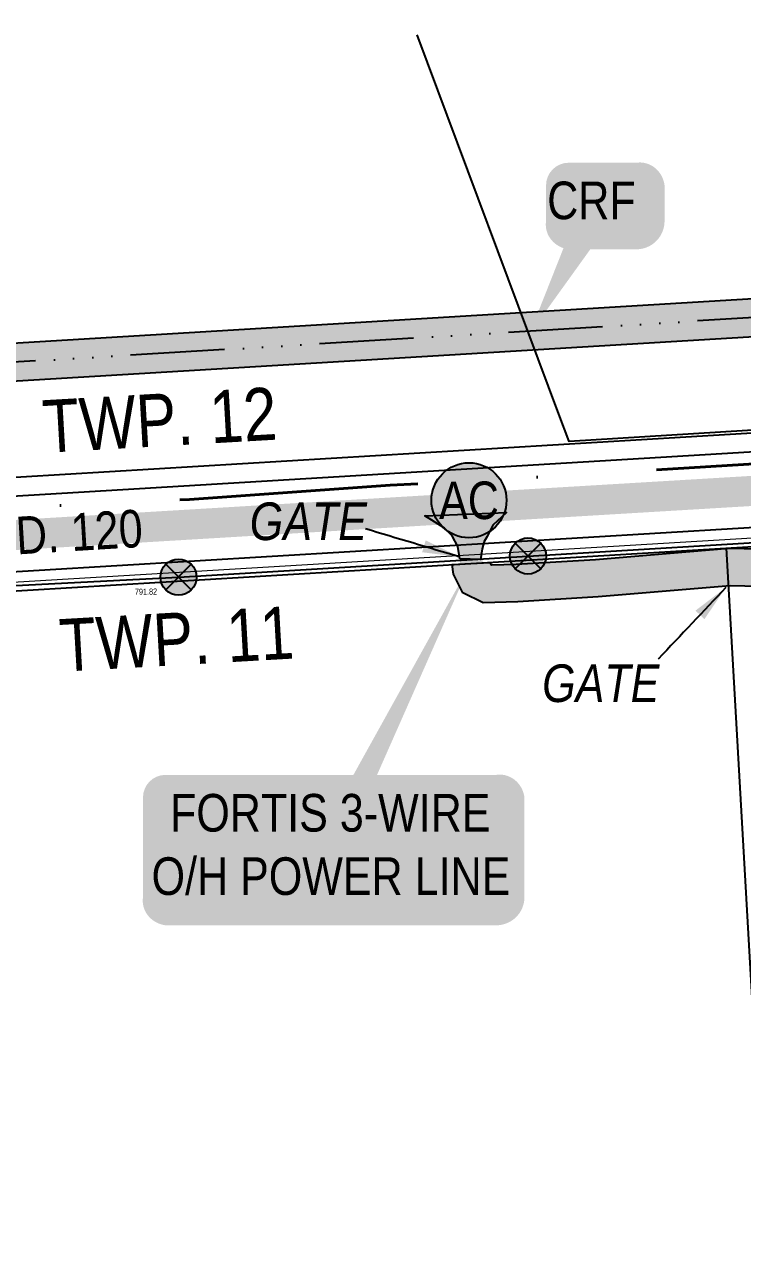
# Model space of a CAD drawing. Extents: x 312545 to 320442, y 5540407 to 5546054.
# Drawn here: x 316883.8 to 317074.9, y 5541201.9 to 5541528.3 of the extents above; entities that cross this region are included whole.
import ezdxf
from ezdxf.enums import TextEntityAlignment as Align

# ---------------------------------------------------------------- set-up
doc = ezdxf.new("R2010")
doc.units = 0
doc.header["$LTSCALE"] = 5
doc.linetypes.add('COOP2', pattern=[10, 5, -1, 0, -1, 0, -1, 0, -1, 0, -1])
doc.linetypes.add('DASHDOT', pattern=[25.4, 12.7, -6.35, 0, -6.35])
for name, color, linetype in [('AS-FENCE', 48, 'foc-FENCE'), ('AS-POWER', 104, 'foc-POWER'), ('AS-POWER-EXISTING-PP', 72, 'Continuous'), ('AS-POWER-T', 104, 'Continuous'), ('AS-ROADS', 254, 'Continuous'), ('CG-NOTES', 7, 'Continuous'), ('D-TXT', 6, 'Continuous'), ('FEATURE_LABEL', 7, 'Continuous'), ('L-ROAD-T', 7, 'Continuous'), ('L-SEC', 7, 'Continuous'), ('L-TITLEDB', 4, 'Continuous'), ('P-APEX RECON PAY ITEMS', 240, 'Continuous'), ('P-APEX RECON-10m BUFFER', 51, 'COOP2'), ('P-APEX RECON-URBAN', 30, 'COOP2'), ('P-APEX RECON-WORK AREA', 104, 'Continuous')]:
    doc.layers.add(name, color=color, linetype=linetype)
for name, color, linetype, lineweight in [('AS-GENERAL', 48, 'Continuous', 18), ('AS-RECON EXISTING', 151, 'DASHDOT', 40), ('T-TEXT', 48, 'Continuous', 18)]:
    doc.layers.add(name, color=color, linetype=linetype, lineweight=lineweight)
doc.layers.add('AS-WATER PIPE', color=7, linetype='foc-WATER', lineweight=9, true_color=0x8ac4ff)
doc.styles.add('175L', font='ARIALN.TTF', dxfattribs={"height": 10})
doc.styles.add('80', font='ARIALN.TTF', dxfattribs={"height": 10})
doc.styles.add('80CG', font='ARIALN.TTF', dxfattribs={"height": 10})
doc.styles.add('80L', font='ARIALN.TTF', dxfattribs={"height": 10})
doc.styles.add('foc-LtypeFont', font='ARIALN.TTF', dxfattribs={"height": 7.35})
doc.styles.get("Standard").update_dxf_attribs({"font": 'ARIALN.TTF'})
doc.linetypes.add('foc-FENCE', pattern='A,10,-1,["X",foc-LtypeFont,S=0.2,R=0,X=-0.625,Y=-0.75],-1.24', length=12.24)
doc.linetypes.add('foc-POWER', pattern='A,6,-1,["P",foc-LtypeFont,S=0.2,R=0,X=-0.625,Y=-0.75],-1.24,4', length=12.24)
doc.linetypes.add('foc-WATER', pattern='A,10,-1,["W",foc-LtypeFont,S=0.2,R=0,X=-0.425,Y=-0.75],-2', length=13)
doc.dimstyles.new('Compass 5 000', dxfattribs={"dimscale": 5, "dimtxt": 9, "dimasz": 2, "dimexe": 0.2, "dimexo": 0.0625, "dimgap": 0.5, "dimtad": 0, "dimtih": 1, "dimtoh": 1, "dimzin": 0, "dimdsep": 46, "dimtxsty": '80CG', "dimcen": 0.1, "dimse1": 1, "dimse2": 1, "dimclrd": 256, "dimclrt": 256, "dimaunit": 1, "dimadec": 4, "dimazin": 0, "dimtfac": 0.06, "dimtofl": 0, "dimtmove": 0, "dimatfit": 1, "dimfxl": 0.2, "dimtolj": 1, "dimtzin": 0, "dimlwd": -1, "dimarcsym": 0})

# ---------------------------------------------------------------- blocks, each defined once
blk = doc.blocks.new('*U1784')
h = blk.add_hatch(color=255)
h.dxf.hatch_style = 1
edge = h.paths.add_edge_path()
edge.add_arc((0, 0), 9.99, 0, 360)
at = {"color": 170}
blk.add_circle((0, 0), 9.99, dxfattribs=at)
at = {"color": 170, "style": '175L'}
blk.add_text('AC', height=10, dxfattribs=at).set_placement((0, 0), align=Align.MIDDLE_CENTER)
blk = doc.blocks.new('POWERPOLE')
h = blk.add_hatch(color=255)
edge = h.paths.add_edge_path()
edge.add_arc((0, 0), 0.96, 0, 360)
at = {"linetype": 'Continuous'}
for p, q in [((0.679, -0.679), (-0.679, 0.679)), ((-0.679, -0.679), (0.679, 0.679))]:
    blk.add_line(p, q, dxfattribs=at)
blk.add_circle((0, 0), 0.96, dxfattribs=at)
blk = doc.blocks.new('*U1788')
h = blk.add_hatch(color=255)
edge = h.paths.add_edge_path()
edge.add_line((-44, -20), (44, -20))
edge.add_arc((44, -14), 6, 270, 360)
edge.add_line((50, -14), (50, 12.5))
edge.add_arc((44, 12.5), 6, 0, 90)
edge.add_line((44, 18.5), (-44, 18.5))
edge.add_arc((-44, 12.5), 6, 90, 180)
edge.add_line((-50, 12.5), (-50, -14))
edge.add_arc((-44, -14), 6, 180, 270)
at = {"color": 104, "flags": 128}
blk.add_lwpolyline([(36.93, 74.24, 0, 7.5, 0), (0, 0, 0, 0, 0)], format="xyseb", dxfattribs=at)
blk.add_lwpolyline([(-44, -20, 3, 3, 0), (44, -20, 3, 3, 0.414214), (50, -14, 3, 3, 0), (50, 12.5, 3, 0, 0.414214), (44, 18.5, 0, 0, 0), (-44, 18.5, 0, 0, 0.414214), (-50, 12.5, 0, 0, 0), (-50, -14, 0, 3, 0.414214)], format="xyseb", close=True, dxfattribs=at)
at = {"color": 104, "style": '80'}
blk.add_attdef('ENTER_TEXT_001', (-26.85, -4.92), '', height=10, dxfattribs=at)
blk = doc.blocks.new('*U1831')
at = {"true_color": 0xffffa8}
h = blk.add_hatch(color=51, dxfattribs=at)
edge = h.paths.add_edge_path()
edge.add_line((-9, -11.5), (9, -11.5))
edge.add_arc((9, -5.5), 6, 270, 360)
edge.add_line((15, -5.5), (15, 4))
edge.add_arc((9, 4), 6, 0, 90)
edge.add_line((9, 10), (-9, 10))
edge.add_arc((-9, 4), 6, 90, 180)
edge.add_line((-15, 4), (-15, -5.5))
edge.add_arc((-9, -5.5), 6, 180, 270)
at = {"color": 240, "flags": 128}
blk.add_lwpolyline([(-9, -11.5, 3, 3, 0), (9, -11.5, 3, 3, 0.414214), (15, -5.5, 3, 3, 0), (15, 4, 3, 0, 0.414214), (9, 10, 0, 0, 0), (-9, 10, 0, 0, 0.414214), (-15, 4, 0, 0, 0), (-15, -5.5, 0, 3, 0.414214)], format="xyseb", close=True, dxfattribs=at)
for points in [[(-19.39, -35.45, 0, 10, 0), (0, 0, 5, 5, 0)], [(12.4, -10.06, 0, 10, 0), (0, 0, 5, 5, 0)]]:
    blk.add_lwpolyline(points, format="xyseb", dxfattribs=at)
at = {"color": 4, "style": '80'}
blk.add_attdef('OTHER_001', (-14.7, -5), '', height=10, dxfattribs=at)

msp = doc.modelspace()

# ---------------------------------------------------------------- hatches: boundary and pattern name
at = {"layer": 'AS-ROADS'}
h = msp.add_hatch(color=256, dxfattribs=at)
h.dxf.hatch_style = 1
h.paths.add_polyline_path([(316999.686, 5541386.172), (316999.133, 5541389.488), (316997.6, 5541392.308), (316995.606, 5541394.301), (316992.263, 5541396.476), (316990.33, 5541397.58), (317012.07, 5541398.462), (317008.439, 5541395.128), (317006.919, 5541392.088), (317006.182, 5541390.814), (317005.593, 5541388.853), (317005.202, 5541385.96)])
at = {"layer": 'P-APEX RECON-10m BUFFER'}
h = msp.add_hatch(color=256, dxfattribs=at)
h.dxf.hatch_style = 1
h.paths.add_polyline_path([(317287.563, 5541457.933), (317286.986, 5541467.919), (317286.108, 5541483.105), (317246.013, 5541480.67), (317236.992, 5541837.973), (317227.102, 5541833.489), (317236.025, 5541480.063), (317235.934, 5541480.058), (317236.79, 5541464.899), (316460.022, 5541418.167), (316459.412, 5541428.159), (316439.423, 5541427.095), (316439.977, 5541416.961), (316394.962, 5541414.253), (316394.338, 5541424.281), (316374.317, 5541422.988), (316374.862, 5541413.043), (316288.196, 5541407.829), (316265.794, 5541397.673), (316266.753, 5541396.518), (316276.287, 5541397.092), (316276.484, 5541389.661), (316281.323, 5541389.903), (316282.351, 5541372.158), (316292.338, 5541372.743), (316291.314, 5541390.403), (316296.687, 5541390.672), (316296.241, 5541398.292), (316380.616, 5541403.368), (316382.148, 5541378.007), (316392.134, 5541378.592), (316390.601, 5541403.969), (316445.653, 5541407.281), (316447.153, 5541381.816), (316457.139, 5541382.402), (316455.638, 5541407.882), (317237.354, 5541454.912), (317238.743, 5541430.323), (317253.78, 5541431.24), (317253.84, 5541430.187), (317263.825, 5541430.787), (317263.764, 5541431.85), (317285.067, 5541433.15), (317288.756, 5541437.305)])
h = msp.add_hatch(color=256, dxfattribs=at)
h.dxf.hatch_style = 1
h.paths.add_polyline_path([(317247.097, 5540906.547), (317227.123, 5540905.406), (317225.982, 5540925.38), (317245.955, 5540926.521), (317246.671, 5540914.005), (317278.166, 5540916.065), (317277.466, 5540928.321), (317282.632, 5540928.616), (317273.266, 5541091.781), (317247, 5541090.298), (317241.929, 5541095.116), (317241.163, 5541104.028), (317247.424, 5541107.807), (317272.265, 5541109.212), (317257.566, 5541365.28), (317252.649, 5541364.998), (317252.038, 5541374.903), (317071.626, 5541378.951), (317036.533, 5541376.033), (317015.101, 5541374.724), (317005.867, 5541374.474), (317000.511, 5541377.164), (316997.96, 5541382.091), (316997.62, 5541384.618), (317007.629, 5541385.219), (317007.639, 5541385.145), (317007.899, 5541384.644), (317008.109, 5541384.538), (317014.661, 5541384.715), (317035.814, 5541386.008), (317071.323, 5541388.961), (317252.964, 5541384.885), (317256.428, 5541385.103), (317255.567, 5541400.106), (317265.552, 5541400.706), (317266.412, 5541385.733), (317271.48, 5541386.053), (317272.694, 5541366.151), (317267.553, 5541365.855), (317292.619, 5540929.187), (317297.44, 5540929.462), (317298.581, 5540909.489), (317278.607, 5540908.347)])
h.paths.add_polyline_path([(317272.979, 5541096.772), (317248.877, 5541095.412), (317246.748, 5541097.434), (317246.411, 5541101.356), (317248.945, 5541102.885), (317272.552, 5541104.22)], flags=16)

# ---------------------------------------------------------------- linework, layer by layer
at = {"layer": 'AS-FENCE', "flags": 128}
for points in [[(317281.18, 5541432.919), (317261.817, 5541431.755), (317028.783, 5541417.353), (317026.052, 5541424.638), (316988.348, 5541525.565)], [(317070.548, 5541388.997), (317087.225, 5541096.935), (317103.548, 5541097.225)]]:
    msp.add_lwpolyline(points, dxfattribs=at)
at = {"layer": 'AS-GENERAL', "const_width": 2.001, "flags": 128}
for points in [[(317070.548, 5541388.997), (317071.124, 5541378.91)], [(316999.712, 5541385.698), (317005.708, 5541385.961)]]:
    msp.add_lwpolyline(points, dxfattribs=at)
at = {"layer": 'AS-POWER', "flags": 128}
for points in [[(317017.816, 5541386.914), (317176.95, 5541396.477), (317291.607, 5541393.591), (317291.699, 5541393.585), (317336.45, 5541398.977), (317336.482, 5541398.978), (317376.724, 5541401.108), (317392.453, 5541402.362), (317413.237, 5541403.46)], [(316924.778, 5541381.316), (317017.815, 5541386.903)], [(316484.466, 5541354.639), (316557.642, 5541359.77), (316630.83, 5541364.206), (316706.523, 5541368.793), (316777.096, 5541373.071), (316850.234, 5541377.503), (316924.778, 5541381.316)]]:
    msp.add_lwpolyline(points, dxfattribs=at)
at = {"layer": 'AS-RECON EXISTING', "flags": 128}
msp.add_lwpolyline([(316167.566, 5541372.875), (316172.726, 5541369.437), (316176.443, 5541367.035), (316180.369, 5541364.872), (316183.964, 5541362.803), (316185.974, 5541361.691), (316188.892, 5541360.044), (316191.455, 5541359.397), (316194.539, 5541359.224), (316196.544, 5541359.264), (316204.215, 5541360.268), (316214.699, 5541360.743), (316226.14, 5541362.112), (316239.104, 5541363.179), (316256.899, 5541363.592), (316276.392, 5541364.21), (316297.451, 5541365.378), (316317.951, 5541366.154), (316339.08, 5541367.357), (316365.234, 5541368.806), (316395.106, 5541370.916), (316417.226, 5541371.92), (316449.557, 5541373.719), (316499.496, 5541376.825), (316529.143, 5541378.657), (316558.777, 5541380.559), (316612.404, 5541383.688), (316672.147, 5541386.796), (316697.925, 5541388.286), (316760.986, 5541392.051), (316820.538, 5541395.932), (316869.941, 5541399.095), (316901.704, 5541400.755), (316927.718, 5541401.951), (316981.097, 5541405.719), (317030.522, 5541408.438), (317079.49, 5541411.554), (317126.343, 5541414.1), (317154.452, 5541415.629), (317155.634, 5541415.931), (317155.597, 5541417.344), (317155.332, 5541422.906), (317157.534, 5541422.996), (317164.94, 5541423.484), (317175.87, 5541423.985), (317195.019, 5541425.191), (317220.551, 5541426.697), (317240.373, 5541428.166), (317249.268, 5541428.42), (317259.092, 5541428.747), (317269.771, 5541429.292), (317279.613, 5541429.987), (317284.97, 5541430.775), (317286.327, 5541431.957), (317287.976, 5541433.813), (317289.272, 5541436.024)], dxfattribs=at)
at = {"layer": 'AS-ROADS', "const_width": 8.003, "flags": 128}
msp.add_lwpolyline([(315570.924, 5541314.139), (317413.601, 5541424.332)], dxfattribs=at)
at = {"layer": 'AS-ROADS', "flags": 128}
msp.add_lwpolyline([(316999.686, 5541386.172), (316999.133, 5541389.488), (316997.6, 5541392.308), (316995.606, 5541394.301), (316992.263, 5541396.476), (316990.33, 5541397.58), (317012.07, 5541398.462), (317008.439, 5541395.128), (317006.919, 5541392.088), (317006.182, 5541390.814), (317005.593, 5541388.853), (317005.202, 5541385.96)], close=True, dxfattribs=at)
at = {"layer": 'AS-WATER PIPE', "flags": 128}
msp.add_lwpolyline([(316240.813, 5541341.647), (317197.518, 5541398.972), (317338.162, 5541407.274)], dxfattribs=at)
at = {"layer": 'L-SEC', "flags": 128}
for points in [[(317289.334, 5541427.308), (316493.615, 5541379.529)], [(317280.51, 5541406.614), (316494.821, 5541359.438)]]:
    msp.add_lwpolyline(points, dxfattribs=at)
at = {"layer": 'L-TITLEDB', "flags": 128}
for points in [[(317284.047, 5541432.001), (316493.315, 5541384.522)], [(316495.106, 5541354.445), (317285.787, 5541401.921)]]:
    msp.add_lwpolyline(points, dxfattribs=at)
at = {"layer": 'P-APEX RECON-URBAN', "flags": 128}
msp.add_lwpolyline([(317289.162, 5541463.039), (316268.983, 5541401.663), (316268.188, 5541402.62)], dxfattribs=at)
at = {"layer": 'P-APEX RECON-WORK AREA', "flags": 128}
for points in [[(316492.344, 5541410.09), (317237.354, 5541454.912), (317238.743, 5541430.323), (317253.78, 5541431.24), (317253.84, 5541430.187), (317263.825, 5541430.787), (317263.764, 5541431.85), (317285.067, 5541433.15), (317288.756, 5541437.305), (317287.563, 5541457.933), (317287.563, 5541457.933), (317286.986, 5541467.919), (317286.986, 5541467.919), (317286.108, 5541483.105), (317246.013, 5541480.67), (317236.992, 5541837.973), (317227.102, 5541833.489), (317236.025, 5541480.063), (317235.934, 5541480.058), (317236.79, 5541464.899), (316491.748, 5541420.076)], [(317252.038, 5541374.903), (317071.626, 5541378.951), (317036.533, 5541376.033), (317015.101, 5541374.724), (317005.867, 5541374.474), (317000.511, 5541377.164), (316997.96, 5541382.091), (316997.62, 5541384.618), (317007.629, 5541385.219), (317007.639, 5541385.145), (317007.899, 5541384.644), (317008.109, 5541384.538), (317014.661, 5541384.715), (317035.814, 5541386.008), (317071.323, 5541388.961), (317252.964, 5541384.885)]]:
    msp.add_lwpolyline(points, dxfattribs=at)

# ---------------------------------------------------------------- block references
at = {"layer": 'AS-POWER-EXISTING-PP', "xscale": 5.001580479999993, "yscale": 5.001580479999993, "zscale": 5.001580479999993}
for p in [(317017.816, 5541386.914), (316924.778, 5541381.316)]:
    msp.add_blockref('POWERPOLE', p, dxfattribs=at)
at = {"layer": 'AS-POWER-T'}
ref = msp.add_blockref('*U1788', (316965.359, 5541310.188), dxfattribs=dict(at, xscale=1.000316096, yscale=1.000316096, zscale=1.000316096))
ref.add_attrib('ENTER_TEXT_001', 'FORTIS 3-WIRE', (316922.531, 5541313.608), dxfattribs={"layer": '0', "color": 104, "height": 10.00316, "style": '80'})
ref.add_attrib('ENTER_TEXT_002', 'O/H POWER LINE', (316917.622, 5541296.758), dxfattribs={"layer": '0', "color": 104, "height": 10.00316, "style": '80'})
at = {"layer": 'CG-NOTES', "xscale": 0.9994840620805087, "yscale": 0.9994840620805087, "zscale": 0.9994840620805087}
msp.add_blockref('*U1784', (317002.107, 5541401.737), dxfattribs=at)
at = {"layer": 'P-APEX RECON PAY ITEMS', "xscale": 1.001148822557287, "yscale": 1.001148822557287, "zscale": 1.001148822557287}
msp.add_blockref('*U1831', (317037.643, 5541481.517), dxfattribs=at).add_auto_attribs({'OTHER_001': 'CRF'})

# ---------------------------------------------------------------- texts
at = {"layer": 'D-TXT', "color": 3, "char_height": 14, "attachment_point": 1, "rotation": 3.26217, "style": '80L'}
for s, insert in [('TWP. 12', (316888.227, 5541428.319)), ('TWP. 11', (316892.73, 5541370.089))]:
    msp.add_mtext_dynamic_manual_height_columns(s, width=101.3954, gutter_width=47.5, heights=[0], dxfattribs=dict(at, insert=insert))
at = {"layer": 'FEATURE_LABEL'}
msp.add_text('791.82', height=1.62, rotation=0.4, dxfattribs=at).set_placement((316916.136, 5541378.246), align=Align.TOP_CENTER)
at = {"layer": 'L-ROAD-T', "insert": (316879.653, 5541397.219), "char_height": 10.00256, "width": 70.20664, "attachment_point": 2, "rotation": 3.43617, "style": '80L'}
msp.add_mtext('TWP RD. 120', dxfattribs=at)
at = {"layer": 'T-TEXT', "char_height": 10.00316, "attachment_point": 1, "style": '175L'}
for insert in [(316943.754, 5541401.155), (317021.586, 5541358.08)]:
    msp.add_mtext_dynamic_manual_height_columns('{\\fArial Narrow|b0|i1|c0|p34;GATE}', width=31.80532, gutter_width=50, heights=[0], dxfattribs=dict(at, insert=insert))

# ---------------------------------------------------------------- leaders
at = {"layer": 'T-TEXT', "path_type": 1}
for points in [[(316999.692, 5541386.639), (316974.563, 5541394.129)], [(317070.46, 5541378.523), (317052.482, 5541359.514)]]:
    msp.add_leader(points, dimstyle='Compass 5 000', override={"dimgap": 0.5, "dimtad": 0}, dxfattribs=at)

doc.saveas('drawing.dxf')
